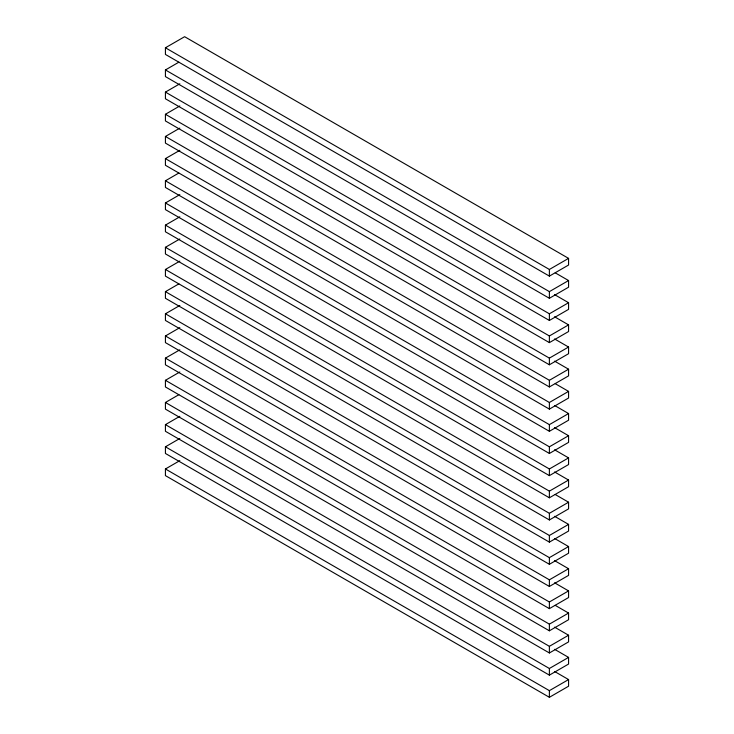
<?xml version="1.0" encoding="UTF-8"?>
<svg xmlns="http://www.w3.org/2000/svg" width="734" height="734" viewBox="0 0 734 734"><rect width="100%" height="100%" fill="white"/><g stroke="black" fill="none" stroke-linecap="round" stroke-linejoin="round"><path stroke-width="1.1" d="M165.425 47.783L184.619 36.7L568.575 258.377L568.575 265.029L549.381 276.112L165.425 54.435L165.425 47.783L549.381 269.461L568.575 258.377M555.243 272.846L568.575 280.544L568.575 287.196L549.381 298.279L165.425 76.602L165.425 69.95L178.857 62.197M554.583 294.628L568.575 302.711L568.575 309.363L549.381 320.446L165.425 98.769L165.425 92.117L179.821 83.804M554.583 316.794L568.575 324.878L568.575 331.529L549.381 342.613L165.425 120.936L165.425 114.284L179.821 105.971M554.583 338.961L568.575 347.044L568.575 353.696L549.381 364.78L165.425 143.102L165.425 136.46L179.821 128.138M554.583 361.137L568.575 369.211L568.575 375.863L549.381 386.946L165.425 165.269L165.425 158.627L179.821 150.314M555.243 383.689L568.575 391.387L568.575 398.03L549.381 409.113L165.425 187.445L165.425 180.793L178.857 173.031M554.583 405.471L568.575 413.554L568.575 420.206L549.381 431.289L165.425 209.612L165.425 202.96L179.821 194.648M554.583 427.638L568.575 435.721L568.575 442.373L549.381 453.456L165.425 231.779L165.425 225.127L179.821 216.814M554.583 449.804L568.575 457.888L568.575 464.539L549.381 475.623L165.425 253.946L165.425 247.294L179.821 238.981M554.583 471.971L568.575 480.054L568.575 486.706L549.381 497.79L165.425 276.112L165.425 269.461L179.821 261.148M555.243 494.523L568.575 502.221L568.575 508.873L549.381 519.956L165.425 298.279L165.425 291.627L178.857 283.874M554.583 516.305L568.575 524.388L568.575 531.04L549.381 542.123L165.425 320.446L165.425 313.794L179.821 305.482M554.583 538.481L568.575 546.555L568.575 553.207L549.381 564.29L165.425 342.613L165.425 335.97L179.821 327.658M554.583 560.648L568.575 568.731L568.575 575.373L549.381 586.457L165.425 364.789L165.425 358.137L179.821 349.824M554.583 582.814L568.575 590.898L568.575 597.54L549.381 608.633L165.425 386.956L165.425 380.304L179.821 371.991M555.243 605.366L568.575 613.064L568.575 619.716L549.381 630.8L165.425 409.122L165.425 402.471L178.857 394.708M554.583 627.148L568.575 635.231L568.575 641.883L549.381 652.966L165.425 431.289L165.425 424.637L179.821 416.325M554.583 649.315L568.575 657.398L568.575 664.05L549.381 675.133L165.425 453.456L165.425 446.804L179.821 438.492M554.583 671.482L568.575 679.565L568.575 686.217L549.381 697.3L165.425 475.623L165.425 468.971L179.821 460.658M165.425 69.95L549.381 291.627L568.575 280.544M165.425 92.117L549.381 313.794L568.575 302.711M165.425 114.284L549.381 335.961L568.575 324.878M165.425 136.46L549.381 358.128L568.575 347.044M165.425 158.627L549.381 380.295L568.575 369.211M165.425 180.793L549.381 402.471L568.575 391.387M165.425 202.96L549.381 424.637L568.575 413.554M165.425 225.127L549.381 446.804L568.575 435.721M165.425 247.294L549.381 468.971L568.575 457.888M165.425 269.461L549.381 491.138L568.575 480.054M165.425 291.627L549.381 513.305L568.575 502.221M165.425 313.794L549.381 535.471L568.575 524.388M165.425 335.97L549.381 557.638L568.575 546.555M165.425 358.137L549.381 579.814L568.575 568.731M165.425 380.304L549.381 601.981L568.575 590.898M165.425 402.471L549.381 624.148L568.575 613.064M165.425 424.637L549.381 646.315L568.575 635.231M165.425 446.804L549.381 668.481L568.575 657.398M165.425 468.971L549.381 690.648L568.575 679.565M549.381 269.461L549.381 276.112M549.381 291.627L549.381 298.279M549.381 313.794L549.381 320.446M549.381 335.961L549.381 342.613M549.381 358.128L549.381 364.78M549.381 380.295L549.381 386.946M549.381 402.471L549.381 409.113M549.381 424.637L549.381 431.289M549.381 446.804L549.381 453.456M549.381 468.971L549.381 475.623M549.381 491.138L549.381 497.79M549.381 513.305L549.381 519.956M549.381 535.471L549.381 542.123M549.381 557.638L549.381 564.29M549.381 579.814L549.381 586.457M549.381 601.981L549.381 608.633M549.381 624.148L549.381 630.8M549.381 646.315L549.381 652.966M549.381 668.481L549.381 675.133M549.381 690.648L549.381 697.3"/></g></svg>
